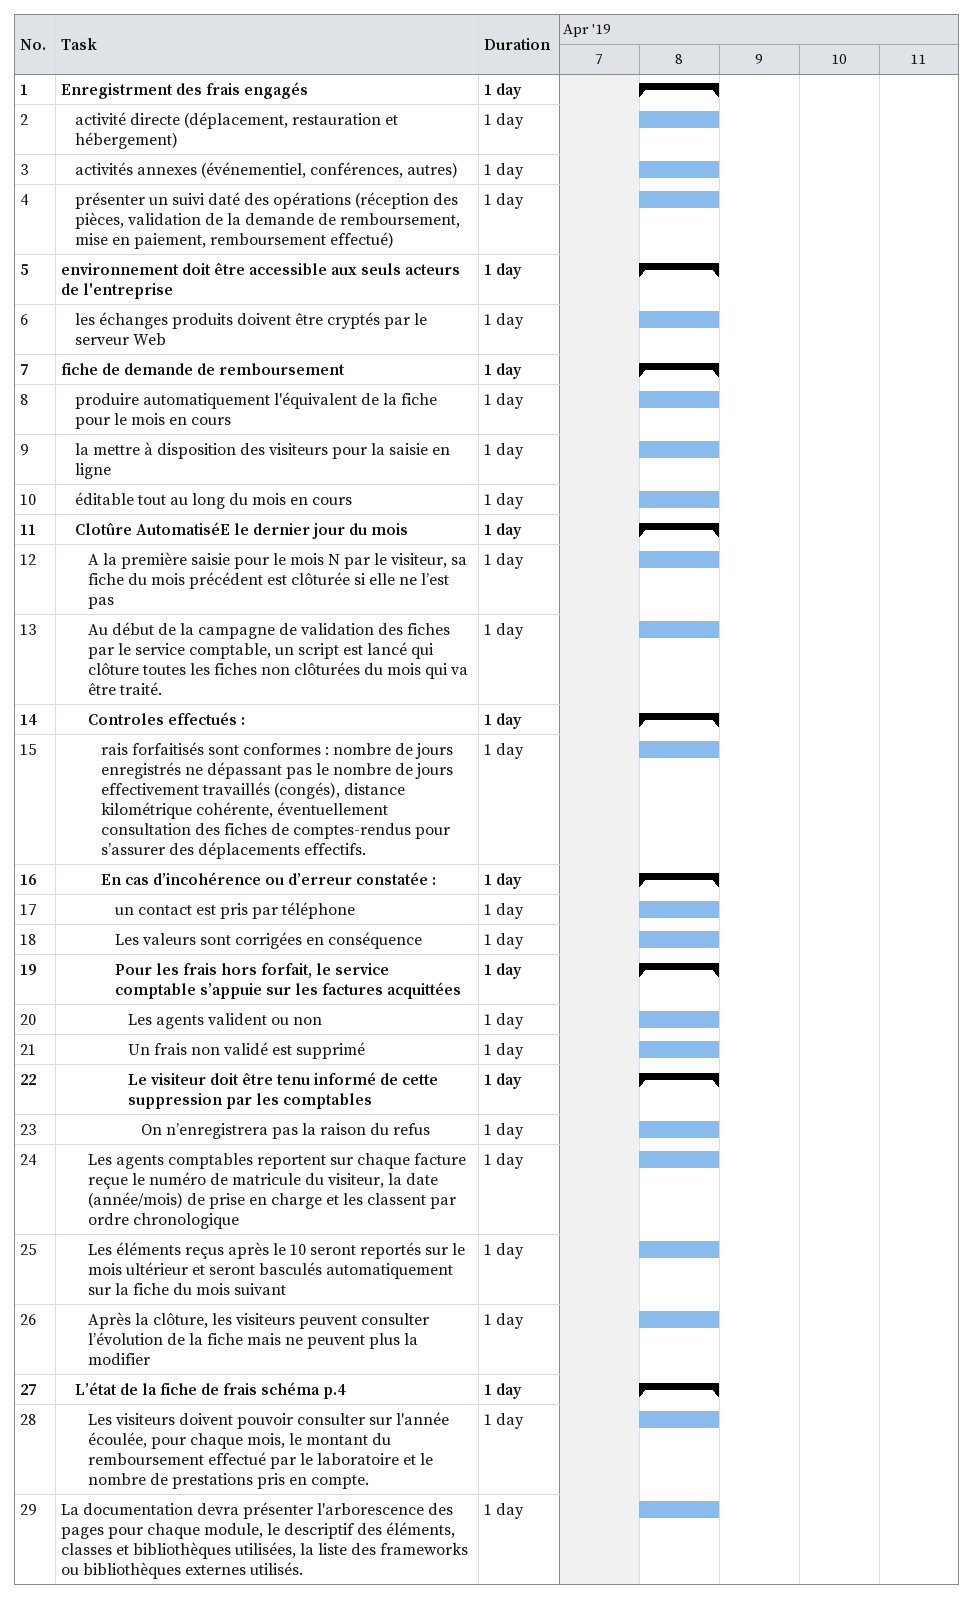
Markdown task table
| ID | Level | Task | Duration | Start | Finish |
|---|---|---|---|---|---|
| 1 | 1 | **Enregistrment des frais engagés** | 1d | 2019-04-08 | 2019-04-08 |
| 2 | 2 | activité directe (déplacement, restauration et hébergement) | 1d | 2019-04-08 | 2019-04-08 |
| 3 | 2 | activités annexes (événementiel, conférences, autres) | 1d | 2019-04-08 | 2019-04-08 |
| 4 | 2 | présenter un suivi daté des opérations (réception des pièces, validation de la demande de remboursement, mise en paiement, remboursement effectué) | 1d | 2019-04-08 | 2019-04-08 |
| 5 | 1 | **environnement doit être accessible aux seuls acteurs de l'entreprise** | 1d | 2019-04-08 | 2019-04-08 |
| 6 | 2 | les échanges produits doivent être cryptés par le serveur Web | 1d | 2019-04-08 | 2019-04-08 |
| 7 | 1 | **fiche de demande de remboursement** | 1d | 2019-04-08 | 2019-04-08 |
| 8 | 2 | produire automatiquement l'équivalent de la fiche pour le mois en cours | 1d | 2019-04-08 | 2019-04-08 |
| 9 | 2 | la mettre à disposition des visiteurs pour la saisie en ligne | 1d | 2019-04-08 | 2019-04-08 |
| 10 | 2 | éditable tout au long du mois en cours | 1d | 2019-04-08 | 2019-04-08 |
| 11 | 2 | **Clotûre AutomatiséE le dernier jour du mois** | 1d | 2019-04-08 | 2019-04-08 |
| 12 | 3 | A la première saisie pour le mois N par le visiteur, sa fiche du mois précédent est clôturée si elle ne l’est pas | 1d | 2019-04-08 | 2019-04-08 |
| 13 | 3 | Au début de la campagne de validation des fiches par le service comptable, un script est lancé qui clôture toutes les fiches non clôturées du mois qui va être traité. | 1d | 2019-04-08 | 2019-04-08 |
| 14 | 3 | **Controles effectués :** | 1d | 2019-04-08 | 2019-04-08 |
| 15 | 4 | rais forfaitisés sont conformes : nombre de jours enregistrés ne dépassant pas le nombre de jours effectivement travaillés (congés), distance kilométrique cohérente, éventuellement consultation des fiches de comptes-rendus pour s’assurer des déplacements effectifs. | 1d | 2019-04-08 | 2019-04-08 |
| 16 | 4 | **En cas d’incohérence ou d’erreur constatée :** | 1d | 2019-04-08 | 2019-04-08 |
| 17 | 5 | un contact est pris par téléphone | 1d | 2019-04-08 | 2019-04-08 |
| 18 | 5 | Les valeurs sont corrigées en conséquence | 1d | 2019-04-08 | 2019-04-08 |
| 19 | 5 | **Pour les frais hors forfait, le service comptable s’appuie sur les factures acquittées** | 1d | 2019-04-08 | 2019-04-08 |
| 20 | 6 | Les agents valident ou non | 1d | 2019-04-08 | 2019-04-08 |
| 21 | 6 | Un frais non validé est supprimé | 1d | 2019-04-08 | 2019-04-08 |
| 22 | 6 | **Le visiteur doit être tenu informé de cette suppression par les comptables** | 1d | 2019-04-08 | 2019-04-08 |
| 23 | 7 | On n’enregistrera pas la raison du refus | 1d | 2019-04-08 | 2019-04-08 |
| 24 | 3 | Les agents comptables reportent sur chaque facture reçue le numéro de matricule du visiteur, la date (année/mois) de prise en charge et les classent par ordre chronologique | 1d | 2019-04-08 | 2019-04-08 |
| 25 | 3 | Les éléments reçus après le 10 seront reportés sur le mois ultérieur et seront basculés automatiquement sur la fiche du mois suivant | 1d | 2019-04-08 | 2019-04-08 |
| 26 | 3 | Après la clôture, les visiteurs peuvent consulter l’évolution de la fiche mais ne peuvent plus la modifier | 1d | 2019-04-08 | 2019-04-08 |
| 27 | 2 | **L’état de la fiche de frais schéma p.4** | 1d | 2019-04-08 | 2019-04-08 |
| 28 | 3 | Les visiteurs doivent pouvoir consulter sur l'année écoulée, pour chaque mois, le montant du remboursement effectué par le laboratoire et le nombre de prestations pris en compte. | 1d | 2019-04-08 | 2019-04-08 |
| 29 | 1 | La documentation devra présenter l'arborescence des pages pour chaque module, le descriptif des éléments, classes et bibliothèques utilisées, la liste des frameworks ou bibliothèques externes utilisés. | 1d | 2019-04-08 | 2019-04-08 |
